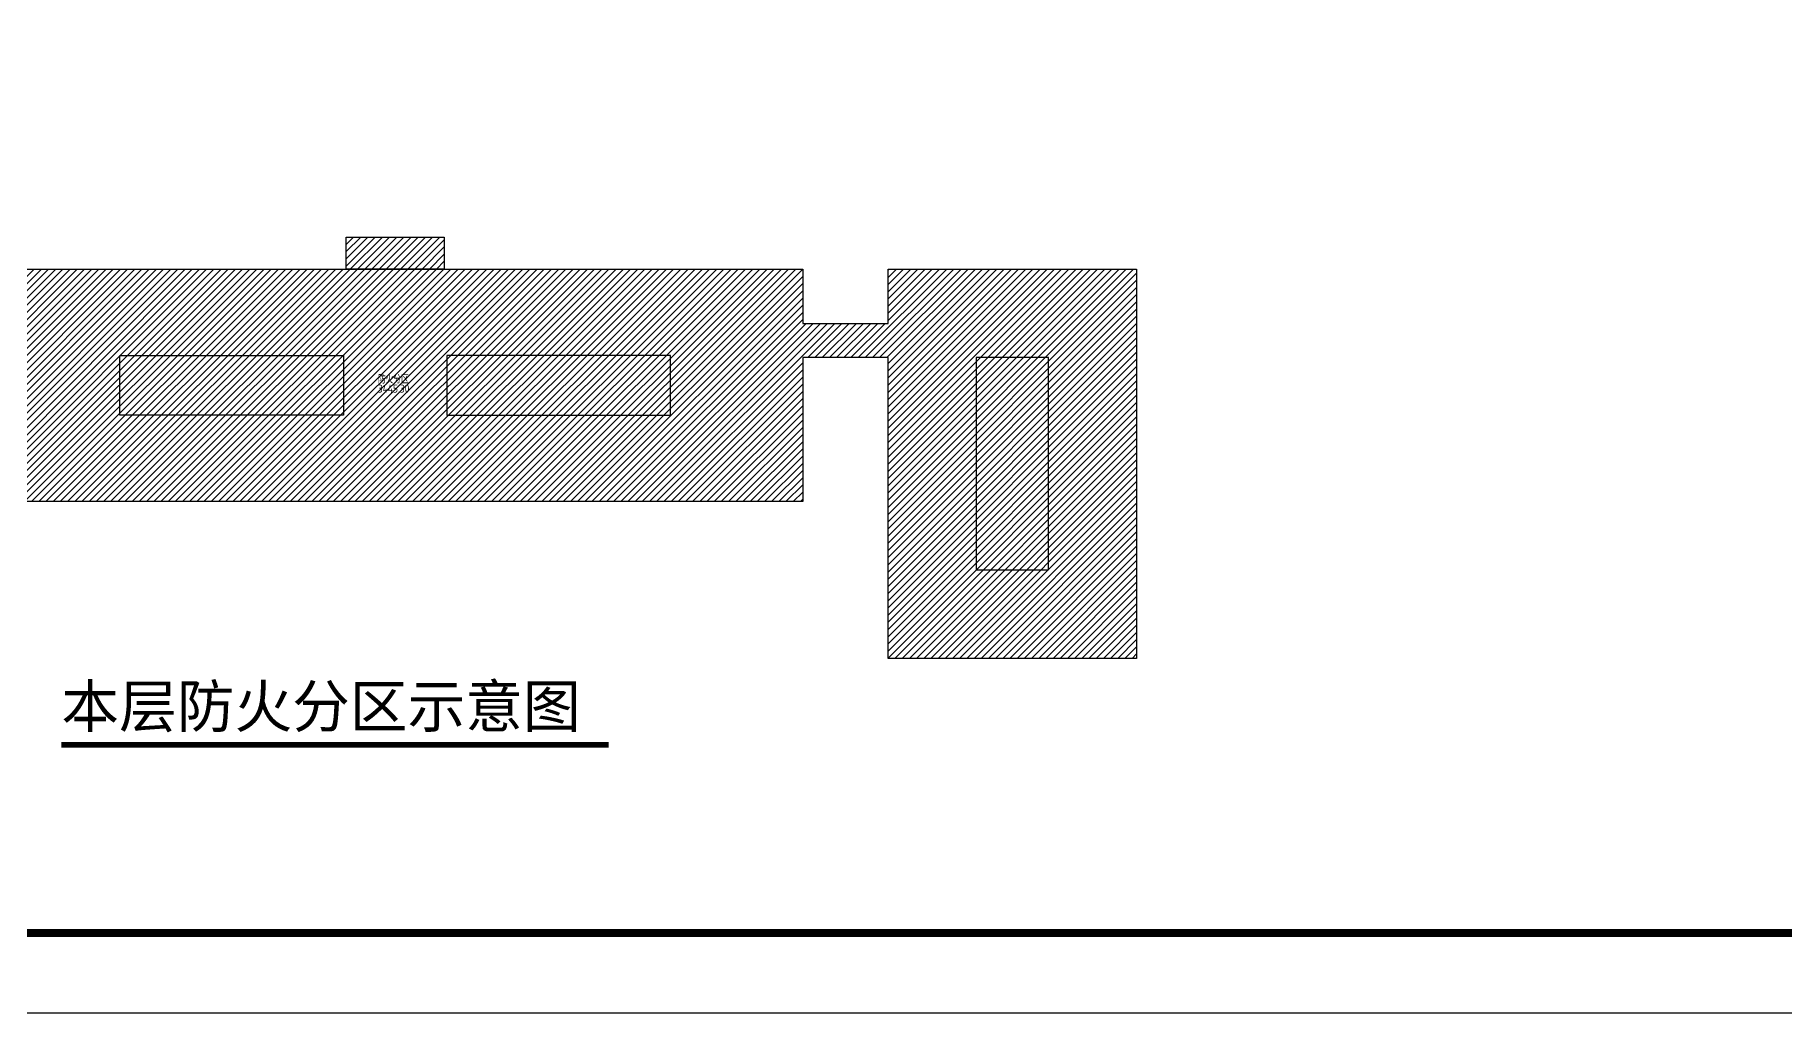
# Model space of a CAD drawing. Extents: x -70335 to 1144202, y 0 to 1100440.
# Drawn here: x 946725 to 979517, y 815906 to 834236 of the extents above; entities that cross this region are included whole.
import ezdxf
from ezdxf.enums import TextEntityAlignment as Align

# ---------------------------------------------------------------- set-up
doc = ezdxf.new("R2010")
doc.units = 0
doc.header["$LTSCALE"] = 1000
for name, color, linetype in [('2-房间名称', 7, 'Continuous'), ('3-淡显', 8, 'Continuous'), ('BTTK', 7, 'Continuous'), ('PUB_TITLE', 4, 'Continuous'), ('改过图层标记', 3, 'Continuous')]:
    doc.layers.add(name, color=color, linetype=linetype)
doc.styles.add('HZ(TK)', font='geniso.shx', dxfattribs={"width": 0.9, "bigfont": 'hztxt.shx'})
doc.styles.get("Standard").update_dxf_attribs({"font": 'gbenor.shx', "bigfont": 'gbcbig.shx'})
doc.styles.add('图框', font='')
doc.styles.get('图框').set_extended_font_data('SimSun')
pattern_1 = [(45, (732263.84, 618501.12), (-67.35192, 67.35192), [])]

# ---------------------------------------------------------------- blocks, each defined once
blk = doc.blocks.new('vhtemplate_2019年新竖式图框_A1_1_2', base_point=(-420.5, 0))
at = {"layer": 'PUB_TITLE', "color": 7}
blk.add_lwpolyline([(-420.5, 594), (841, 594), (841, 0), (-420.5, 0)], close=True, dxfattribs=at)
at = {"layer": 'PUB_TITLE', "const_width": 1}
blk.add_lwpolyline([(-395.5, 10), (831, 10), (831, 584), (-395.5, 584)], close=True, dxfattribs=at)
at = {"layer": 'BTTK', "color": 4, "style": 'HZ(TK)', "width": 0.9}
for tag, p in [('合作单位', (796, 511.5)), ('建设单位', (796, 209.5)), ('工程名称', (796, 176.5)), ('子项名称', (806, 160)), ('图纸名称', (796, 141))]:
    blk.add_attdef(tag, text='', height=3.5, dxfattribs=at).set_placement(p, align=Align.MIDDLE_CENTER)
for tag, p in [('注册证书号', (808.5, 279)), ('注册印章号', (808.5, 271)), ('设计号', (806, 193)), ('图别', (789.75, 34)), ('图号', (822.25, 34)), ('版本号', (789.75, 26)), ('日期', (822.25, 26))]:
    blk.add_attdef(tag, text='', height=3.5, dxfattribs=at).set_placement(p, align=Align.MIDDLE)

msp = doc.modelspace()

# ---------------------------------------------------------------- hatches: boundary and pattern name
at = {"layer": '3-淡显'}
h = msp.add_hatch(dxfattribs=at)
h.set_pattern_fill('ANSI31', color=256, scale=60)
h.set_pattern_definition(pattern_1)
h.paths.add_polyline_path([(952559.1, 830449.6), (954399.1, 830449.6), (954399.1, 829849.6), (952559.1, 829849.6)])
h = msp.add_hatch(dxfattribs=at)
h.set_pattern_fill('ANSI31', color=256, scale=60)
h.set_pattern_definition(pattern_1)
h.paths.add_polyline_path([(939579.1, 829849.6), (944239.1, 829849.6), (944239.1, 828830.6), (945839.1, 828830.6), (945839.1, 829849.6), (961119.1, 829849.6), (961119.1, 828829.6), (962719.1, 828829.6), (962719.1, 829849.6), (967379.1, 829849.6), (967379.1, 822549.6), (962719.1, 822549.6), (962719.1, 828188.6), (961119.1, 828188.6), (961119.1, 825489.6), (945839.1, 825489.6), (945839.1, 828189.6), (944239.1, 828189.6), (944239.1, 822549.6), (939579.1, 822549.6)])

# ---------------------------------------------------------------- linework, layer by layer
for points in [[(952559.1, 830449.6), (954399.1, 830449.6), (954399.1, 829849.6), (952559.1, 829849.6), (952559.1, 830449.6)], [(939579.1, 829849.6), (944239.1, 829849.6), (944239.1, 828830.6), (945839.1, 828830.6), (945839.1, 829849.6), (961119.1, 829849.6), (961119.1, 828829.6), (962719.1, 828829.6), (962719.1, 829849.6), (967379.1, 829849.6), (967379.1, 822549.6), (962719.1, 822549.6), (962719.1, 828188.6), (961119.1, 828188.6), (961119.1, 825489.6), (945839.1, 825489.6), (945839.1, 828189.6), (944239.1, 828189.6), (944239.1, 822549.6), (939579.1, 822549.6), (939579.1, 829849.6)], [(965319.1, 824209.6), (965729.1, 824209.6), (965729.1, 828189.6), (964369.1, 828189.6), (964369.1, 824209.6), (965319.1, 824209.6)]]:
    msp.add_lwpolyline(points, dxfattribs=at)
for points in [[(948319.1, 828229.6), (952509.1, 828229.6), (952509.1, 827109.6), (948319.1, 827109.6)], [(958639.1, 828229.6), (954449.1, 828229.6), (954449.1, 827109.6), (958639.1, 827109.6)]]:
    msp.add_lwpolyline(points, close=True, dxfattribs=at)
at = {"layer": '3-淡显', "const_width": 105}
msp.add_lwpolyline([(947220.5, 820934.3), (957481, 820934.3)], dxfattribs=at)

# ---------------------------------------------------------------- block references
at = {"layer": '改过图层标记', "xscale": 150, "yscale": 150, "zscale": 150}
msp.add_blockref('vhtemplate_2019年新竖式图框_A1_1_2', (929665.1, 815905.6), dxfattribs=at)

# ---------------------------------------------------------------- texts
at = {"layer": '2-房间名称'}
for s, height, p in [('防火分区', 144.68, (953154.5, 827704.6)), ('3445.30', 150, (953154.5, 827533.4))]:
    msp.add_text(s, height=height, dxfattribs=at).set_placement(p)
at = {"layer": '2-房间名称', "style": '图框'}
msp.add_text('本层防火分区示意图', height=793.04, dxfattribs=at).set_placement((947220.5, 821259.5))

doc.saveas('drawing.dxf')
